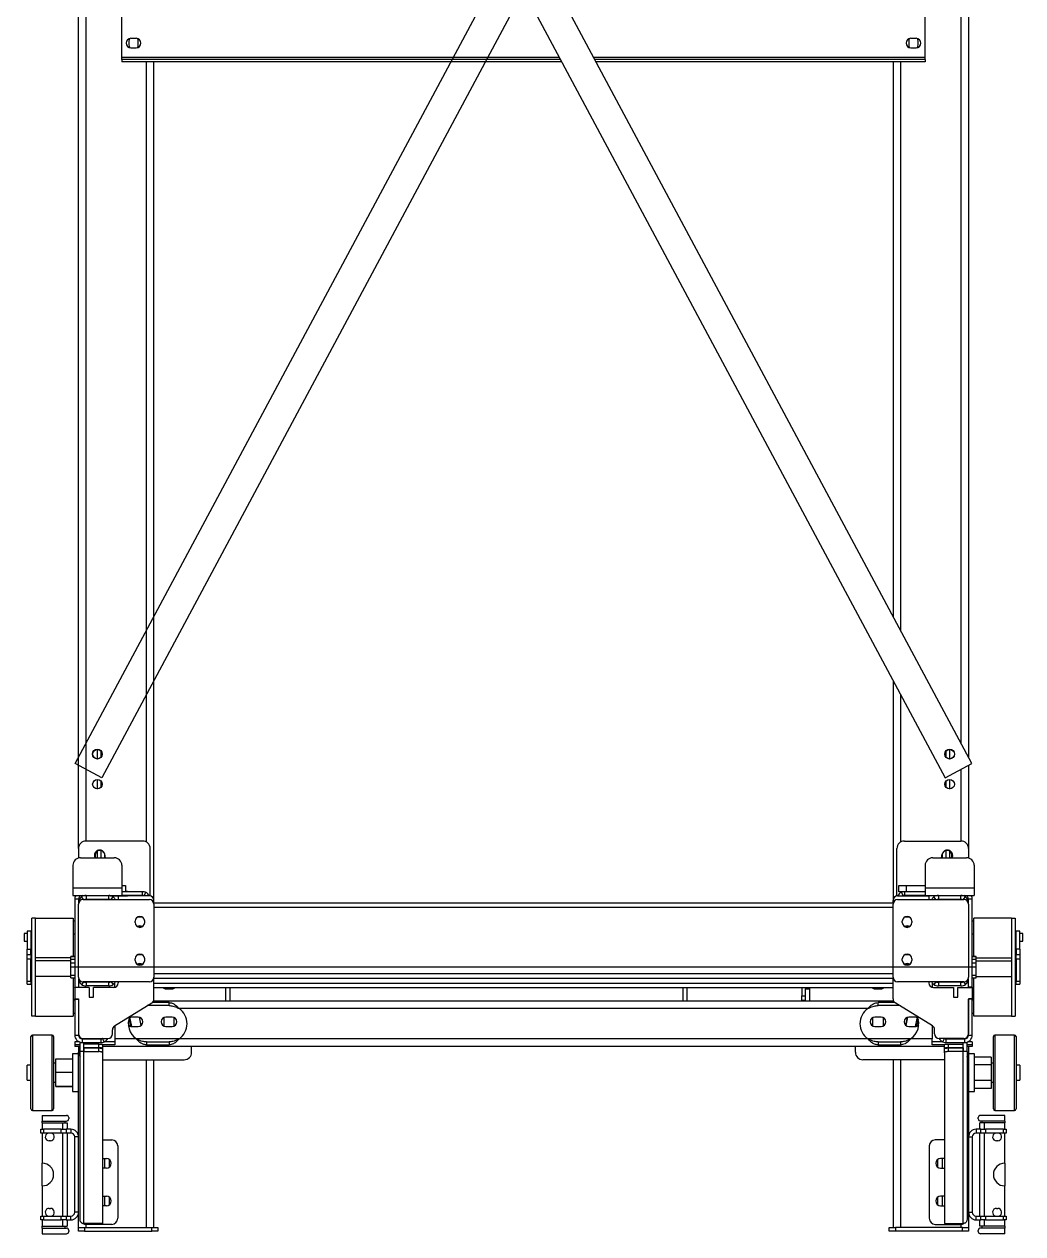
# Model space of a CAD drawing. Header units: millimetres. Extents: x 936 to 2299, y 1600 to 4818.
# Drawn here: x 936 to 2260, y 1600 to 3203 of the extents above; entities that cross this region are included whole.
import ezdxf

# ---------------------------------------------------------------- set-up
doc = ezdxf.new("R2010")
doc.units = ezdxf.units.MM

msp = doc.modelspace()

# ---------------------------------------------------------------- linework, layer by layer
at = {"color": 7, "linetype": 'Continuous', "lineweight": 25}
for p, q in [((1008.4, 2110.5), (1008.4, 4328.1)), ((2188.4, 4327.5), (2188.4, 2231.3)), ((1004, 2223.1), (2090, 4250.5)), ((2192.8, 2223.1), (1106.8, 4250.5)), ((2125.2, 4231.6), (1039.2, 2204.2)), ((1071.5, 4231.6), (2157.6, 2204.2)), ((1065.9, 3159.3), (1065.9, 3247.3)), ((2130.9, 3159.3), (2130.9, 3247.3)), ((1075.1, 3180.8), (1075.1, 3175.8)), ((1084.9, 3184.5), (1077.9, 3184.5)), ((1087.6, 3175.8), (1087.6, 3180.8)), ((2109.1, 3180.8), (2109.1, 3175.8)), ((2118.9, 3184.5), (2111.9, 3184.5)), ((2121.6, 3175.8), (2121.6, 3180.8)), ((1065.9, 3156.3), (1065.9, 3159.3)), ((1077.9, 3172), (1084.9, 3172)), ((2111.9, 3172), (2118.9, 3172)), ((2130.9, 3156.3), (2130.9, 3159.3)), ((1065.9, 3156.3), (1065.9, 3153.3)), ((1647.6, 3156.3), (1065.9, 3156.3)), ((1649.2, 3153.3), (1065.9, 3153.3)), ((1108.4, 2041.8), (1108.4, 3153.3)), ((2130.9, 3156.3), (1692.9, 3156.3)), ((2130.9, 3153.3), (1694.5, 3153.3)), ((2088.4, 3153.3), (2088.4, 2418)), ((2130.9, 3156.3), (2130.9, 3153.3)), ((2088.4, 2333.3), (2088.4, 2041.8)), ((1038.4, 2231.9), (1038.4, 2239.4)), ((2158.4, 2239.4), (2158.4, 2231.9)), ((1039.2, 2204.2), (1004, 2223.1)), ((2157.6, 2204.2), (2192.8, 2223.1)), ((2188.4, 2220.7), (2188.4, 2110.5)), ((1038.4, 2191.9), (1038.4, 2199.4)), ((2158.4, 2199.4), (2158.4, 2191.9)), ((1093.4, 2120.5), (1018.4, 2120.5)), ((2103.4, 2120.5), (2178.4, 2120.5)), ((1008.4, 2110.5), (1008.4, 2098)), ((1038.4, 2098.3), (1038.4, 2107.9)), ((1044.2, 2098.3), (1043.2, 2103)), ((1044.2, 2098.3), (1043.3, 2102.9)), ((1043.4, 2098.3), (1043.4, 2102.3)), ((1103.4, 2047.7), (1103.4, 2110.5)), ((2093.4, 2047.7), (2093.4, 2110.5)), ((2152.5, 2098.3), (2153.5, 2103)), ((2153.5, 2102.9), (2152.5, 2098.3)), ((2153.4, 2102.3), (2153.4, 2098.3)), ((2158.4, 2107.9), (2158.4, 2098.3)), ((2188.4, 2110.5), (2188.4, 2098)), ((1000.9, 2088.3), (1000.9, 2058.3)), ((1010.9, 2098.3), (1055.9, 2098.3)), ((1029.6, 2100.1), (1029.9, 2098.3)), ((1030.5, 2100.2), (1030.9, 2098.3)), ((1065.9, 2088.3), (1065.9, 2058.3)), ((2130.9, 2088.3), (2130.9, 2058.3)), ((2140.9, 2098.3), (2185.9, 2098.3)), ((2165.8, 2098.3), (2166.2, 2100.2)), ((2167.2, 2100.1), (2166.8, 2098.3)), ((2195.9, 2088.3), (2195.9, 2058.3)), ((1000.9, 2058.3), (1065.9, 2058.3)), ((1000.9, 2058.3), (1000.9, 2048.3)), ((1065.9, 2061.3), (1070.9, 2061.3)), ((1065.9, 2058.3), (1065.9, 2048.3)), ((1093.4, 2053.3), (1065.9, 2053.3)), ((1070.9, 2061.3), (1070.9, 2053.3)), ((1073.4, 2053.5), (1070.9, 2053.5)), ((1093.4, 2048.3), (1093.4, 2053.3)), ((2095.9, 2053.3), (2095.9, 2061.3)), ((2095.9, 2061.3), (2105.9, 2061.3)), ((2103.4, 2053.3), (2095.9, 2053.3)), ((2103.4, 2053.3), (2103.4, 2048.3)), ((2130.9, 2053.3), (2103.4, 2053.3)), ((2105.9, 2061.3), (2105.9, 2053.3)), ((2105.9, 2061.3), (2130.9, 2061.3)), ((2130.9, 2058.3), (2195.9, 2058.3)), ((2130.9, 2058.3), (2130.9, 2048.3)), ((2195.9, 2058.3), (2195.9, 2048.3)), ((1000.9, 2048.3), (1018.4, 2048.3)), ((1008.4, 2043.3), (1003.4, 2043.3)), ((1003.4, 2043.3), (1003.4, 1926.8)), ((1008.4, 2043.3), (1008.4, 2038.3)), ((1008.4, 1939.8), (1008.4, 2036.8)), ((1015.4, 2042.3), (1012.4, 2046.3)), ((1014.4, 2042.8), (1102.4, 2042.8)), ((1018.4, 2048.3), (1018.4, 2043.3)), ((1018.4, 2048.3), (1048.4, 2048.3)), ((1018.4, 2043.3), (1048.4, 2043.3)), ((1048.4, 2048.3), (1065.9, 2048.3)), ((1048.4, 2043.3), (1048.4, 2048.3)), ((1050.6, 2048), (1073.4, 2048)), ((1051.4, 2042.3), (1054.4, 2046.3)), ((1060.9, 2047.8), (1060.9, 2042.8)), ((1102.4, 2047.8), (1060.9, 2047.8)), ((1093.4, 2048.3), (1065.9, 2048.3)), ((1097.4, 2052.5), (1095.4, 2047.9)), ((1095.4, 2047.9), (1095.6, 2047.8)), ((2088.6, 2038.3), (1108.2, 2038.3)), ((1108.4, 2038.3), (1108.4, 2041.8)), ((1108.4, 2036.8), (1108.4, 1939.8)), ((2088.4, 2038.3), (2088.4, 2041.8)), ((2088.4, 1939.8), (2088.4, 2036.8)), ((2094.4, 2047.8), (2135.9, 2047.8)), ((2094.4, 2042.8), (2182.4, 2042.8)), ((2099.4, 2052.5), (2101.4, 2047.9)), ((2101.2, 2047.8), (2101.4, 2047.9)), ((2130.9, 2048.3), (2103.4, 2048.3)), ((2146.2, 2048), (2123.4, 2048)), ((2130.9, 2048.3), (2148.4, 2048.3)), ((2135.9, 2047.8), (2135.9, 2042.8)), ((2145.4, 2042.3), (2142.4, 2046.3)), ((2148.4, 2048.3), (2148.4, 2043.3)), ((2148.4, 2048.3), (2178.4, 2048.3)), ((2148.4, 2043.3), (2178.4, 2043.3)), ((2178.4, 2048.3), (2195.9, 2048.3)), ((2178.4, 2043.3), (2178.4, 2048.3)), ((2181.4, 2042.3), (2184.4, 2046.3)), ((2193.4, 2043.3), (2188.4, 2043.3)), ((2188.4, 2038.3), (2188.4, 2043.3)), ((2188.4, 2036.8), (2188.4, 1939.8)), ((2193.4, 1926.8), (2193.4, 2043.3)), ((951.4, 2018.3), (946.4, 2018.3)), ((946.4, 1888.3), (946.4, 2018.3)), ((951.4, 1888.3), (951.4, 2018.3)), ((951.4, 2018.3), (1001.4, 2018.3)), ((1001.4, 2018.3), (1001.4, 1967.3)), ((1003.4, 2014.3), (1001.4, 2014.3)), ((1083.6, 2012.3), (1083.6, 2014.3)), ((1093.3, 2019.5), (1086.5, 2019.5)), ((1086.5, 2007), (1093.3, 2007)), ((1096.1, 2014.3), (1096.1, 2012.3)), ((2100.6, 2012.3), (2100.6, 2014.3)), ((2110.3, 2019.5), (2103.5, 2019.5)), ((2103.5, 2007), (2110.3, 2007)), ((2113.1, 2014.3), (2113.1, 2012.3)), ((2195.4, 2014.3), (2193.4, 2014.3)), ((2195.4, 1967.3), (2195.4, 2018.3)), ((2245.4, 2018.3), (2195.4, 2018.3)), ((2245.4, 2018.3), (2245.4, 1888.3)), ((2245.4, 2018.3), (2250.4, 2018.3)), ((2250.4, 2018.3), (2250.4, 1888.3)), ((940.4, 1997.7), (936.4, 1997.7)), ((936.4, 1997.7), (936.4, 1987.7)), ((945.4, 2001.1), (940.4, 2001.1)), ((940.4, 2001), (940.4, 2001.1)), ((945.4, 2001), (940.4, 2001)), ((940.4, 2001), (940.4, 1976.9)), ((945.4, 2001.1), (945.4, 2001)), ((945.4, 2001), (945.4, 1976.9)), ((946.4, 1996.7), (945.4, 1996.7)), ((945.4, 1988.7), (946.4, 1988.7)), ((1001.4, 1997.3), (1003.4, 1997.3)), ((2193.4, 1997.3), (2195.4, 1997.3)), ((2251.4, 1996.7), (2250.4, 1996.7)), ((2250.4, 1988.7), (2251.4, 1988.7)), ((2256.4, 2001.1), (2251.4, 2001.1)), ((2251.4, 2001), (2251.4, 2001.1)), ((2256.4, 2001), (2251.4, 2001)), ((2251.4, 1976.9), (2251.4, 2001)), ((2256.4, 2001.1), (2256.4, 2001)), ((2256.4, 1976.9), (2256.4, 2001)), ((2260.4, 1997.7), (2256.4, 1997.7)), ((2260.4, 1987.7), (2260.4, 1997.7)), ((936.4, 1987.7), (940.4, 1987.7)), ((940.4, 1976.9), (945.4, 1976.9)), ((940.4, 1969.9), (940.4, 1976.9)), ((945.4, 1969.9), (945.4, 1976.9)), ((2256.4, 1976.9), (2251.4, 1976.9)), ((2251.4, 1976.9), (2251.4, 1969.9)), ((2256.4, 1987.7), (2260.4, 1987.7)), ((2256.4, 1976.9), (2256.4, 1969.9)), ((940.4, 1964), (940.4, 1969.9)), ((940.4, 1969.9), (945.4, 1969.9)), ((945.4, 1964), (940.4, 1964)), ((940.4, 1934.6), (940.4, 1964)), ((945.4, 1969.9), (945.4, 1964)), ((946.4, 1968.3), (945.4, 1968.3)), ((945.4, 1934.6), (945.4, 1964)), ((998.4, 1965.8), (951.4, 1965.8)), ((998.4, 1961.6), (951.4, 1961.6)), ((1003.4, 1967.3), (998.4, 1967.3)), ((998.4, 1967.2), (998.4, 1967.3)), ((998.4, 1963.8), (998.4, 1967.2)), ((998.4, 1959.1), (998.4, 1963.8)), ((998.4, 1942.5), (998.4, 1959.1)), ((1083.6, 1962.3), (1083.6, 1964.3)), ((1093.3, 1969.5), (1086.5, 1969.5)), ((1086.5, 1957), (1093.3, 1957)), ((1096.1, 1964.3), (1096.1, 1962.3)), ((2100.6, 1962.3), (2100.6, 1964.3)), ((2110.3, 1969.5), (2103.5, 1969.5)), ((2103.5, 1957), (2110.3, 1957)), ((2113.1, 1964.3), (2113.1, 1962.3)), ((2198.4, 1967.3), (2193.4, 1967.3)), ((2198.4, 1967.2), (2198.4, 1967.3)), ((2198.4, 1963.8), (2198.4, 1967.2)), ((2198.4, 1965.8), (2245.4, 1965.8)), ((2198.4, 1959.1), (2198.4, 1963.8)), ((2198.4, 1961.6), (2245.4, 1961.6)), ((2198.4, 1942.5), (2198.4, 1959.1)), ((2251.4, 1968.3), (2250.4, 1968.3)), ((2251.4, 1969.9), (2256.4, 1969.9)), ((2251.4, 1964), (2251.4, 1969.9)), ((2256.4, 1964), (2251.4, 1964)), ((2251.4, 1964), (2251.4, 1934.6)), ((2256.4, 1969.9), (2256.4, 1964)), ((2256.4, 1964), (2256.4, 1934.6)), ((998.4, 1940.8), (951.4, 1940.8)), ((998.4, 1939.3), (998.4, 1942.5)), ((2198.4, 1939.3), (2198.4, 1942.5)), ((2198.4, 1940.8), (2245.4, 1940.8)), ((940.4, 1934.6), (945.4, 1934.6)), ((940.4, 1930.6), (940.4, 1934.6)), ((940.4, 1930.6), (945.4, 1930.6)), ((945.4, 1938.3), (946.4, 1938.3)), ((945.4, 1934.6), (945.4, 1930.6)), ((998.4, 1939.3), (1003.4, 1939.3)), ((1001.4, 1939.3), (1001.4, 1888.3)), ((1003.4, 1926.8), (1008.4, 1926.8)), ((1003.4, 1926.3), (1003.4, 1926.8)), ((1003.4, 1926.3), (1003.4, 1911.3)), ((1022.4, 1926.3), (1003.4, 1926.3)), ((1008.4, 1938.3), (1008.4, 1926.8)), ((1008.4, 1926.3), (1008.4, 1926.8)), ((1015.4, 1934.3), (1012.4, 1930.3)), ((1102.4, 1933.8), (1014.4, 1933.8)), ((1018.4, 1933.3), (1018.4, 1928.3)), ((1048.4, 1933.3), (1018.4, 1933.3)), ((1048.4, 1928.3), (1018.4, 1928.3)), ((1022.4, 1926.3), (1022.4, 1913.3)), ((1028.4, 1913.3), (1028.4, 1926.3)), ((1054.9, 1926.3), (1028.4, 1926.3)), ((1048.4, 1928.3), (1048.4, 1933.3)), ((1051.4, 1934.3), (1054.4, 1930.3)), ((1056.4, 1926.5), (1056.4, 1932.3)), ((1060.9, 1933.8), (1060.9, 1932.3)), ((2088.6, 1938.3), (1108.2, 1938.3)), ((1108.4, 1911.1), (1108.4, 1938.3)), ((2088.4, 1925.8), (1108.4, 1925.8)), ((1121.4, 1925.8), (1121.4, 1925.3)), ((1124.4, 1924.5), (1132.4, 1924.5)), ((1135.4, 1925.3), (1135.4, 1925.8)), ((1203.4, 1925.8), (1203.4, 1908.3)), ((1209.4, 1908.3), (1209.4, 1925.8)), ((1810, 1908.3), (1810, 1925.8)), ((1815, 1925.8), (1815, 1908.3)), ((1967.4, 1925.8), (1967.4, 1915.2)), ((1972.4, 1925.8), (1972.4, 1924.7)), ((1972.4, 1924.7), (1977.4, 1924.7)), ((1972.4, 1908.3), (1972.4, 1924.7)), ((1977.4, 1925.8), (1977.4, 1924.7)), ((1977.4, 1924.7), (1977.4, 1908.3)), ((2061.4, 1925.3), (2061.4, 1925.8)), ((2064.4, 1924.5), (2072.4, 1924.5)), ((2075.4, 1925.8), (2075.4, 1925.3)), ((2088.4, 1911.1), (2088.4, 1938.3)), ((2182.4, 1933.8), (2094.4, 1933.8)), ((2135.9, 1933.8), (2135.9, 1932.3)), ((2140.4, 1932.3), (2140.4, 1926.5)), ((2141.9, 1926.3), (2168.4, 1926.3)), ((2145.4, 1934.3), (2142.4, 1930.3)), ((2148.4, 1933.3), (2148.4, 1928.3)), ((2178.4, 1933.3), (2148.4, 1933.3)), ((2178.4, 1928.3), (2148.4, 1928.3)), ((2168.4, 1926.3), (2168.4, 1913.3)), ((2174.4, 1913.3), (2174.4, 1926.3)), ((2174.4, 1926.3), (2193.4, 1926.3)), ((2178.4, 1928.3), (2178.4, 1933.3)), ((2181.4, 1934.3), (2184.4, 1930.3)), ((2188.4, 1926.8), (2188.4, 1938.3)), ((2193.4, 1926.8), (2188.4, 1926.8)), ((2188.4, 1926.8), (2188.4, 1926.3)), ((2193.4, 1939.3), (2198.4, 1939.3)), ((2193.4, 1926.8), (2193.4, 1926.3)), ((2193.4, 1926.3), (2193.4, 1911.3)), ((2195.4, 1888.3), (2195.4, 1939.3)), ((2250.4, 1938.3), (2251.4, 1938.3)), ((2251.4, 1934.6), (2256.4, 1934.6)), ((2251.4, 1930.6), (2251.4, 1934.6)), ((2251.4, 1930.6), (2256.4, 1930.6)), ((2256.4, 1934.6), (2256.4, 1930.6)), ((1003.4, 1909.3), (1001.4, 1909.3)), ((1003.4, 1910.8), (1003.4, 1911.3)), ((1003.4, 1911.3), (1008.4, 1911.3)), ((1003.4, 1910.8), (1008.4, 1910.8)), ((1003.4, 1910.8), (1003.4, 1863.3)), ((1008.4, 1911.3), (1008.4, 1910.8)), ((1008.4, 1910.8), (1008.4, 1863.3)), ((1022.4, 1913.3), (1028.4, 1913.3)), ((2089.1, 1908.3), (1107.7, 1908.3)), ((1967.4, 1915.2), (1972.4, 1915.2)), ((1967.4, 1909.6), (1967.4, 1915.2)), ((1967.4, 1909.6), (1972.4, 1909.6)), ((1967.4, 1909.6), (1967.4, 1908.3)), ((2168.4, 1913.3), (2174.4, 1913.3)), ((2193.4, 1911.3), (2188.4, 1911.3)), ((2188.4, 1911.3), (2188.4, 1864.8)), ((2193.4, 1910.8), (2188.4, 1910.8)), ((2188.4, 1863.3), (2188.4, 1910.8)), ((2193.4, 1911.3), (2193.4, 1910.8)), ((2193.4, 1863.3), (2193.4, 1910.8)), ((2195.4, 1909.3), (2193.4, 1909.3)), ((1001.4, 1892.3), (1003.4, 1892.3)), ((1056.2, 1875.5), (1105.5, 1906)), ((1128.4, 1902.3), (1099.5, 1902.3)), ((1128.4, 1906.3), (1105.9, 1906.3)), ((1128.4, 1902.3), (1128.4, 1906.3)), ((2055.1, 1898.3), (1141.7, 1898.3)), ((2090.8, 1906.3), (2068.4, 1906.3)), ((2068.4, 1902.3), (2068.4, 1906.3)), ((2097.3, 1902.3), (2068.4, 1902.3)), ((2140.5, 1875.5), (2091.2, 1906)), ((2193.4, 1892.3), (2195.4, 1892.3)), ((951.4, 1888.3), (946.4, 1888.3)), ((951.4, 1888.3), (1001.4, 1888.3)), ((1075.3, 1884.8), (1077.4, 1874.9)), ((1076.1, 1886.1), (1076.3, 1885)), ((1076.3, 1885), (1078.5, 1874.6)), ((1087.4, 1887), (1079.4, 1887)), ((1091.5, 1876.1), (1089.2, 1886.8)), ((1091.5, 1876.1), (1089.2, 1886.8)), ((1121.4, 1886.3), (1121.4, 1875.3)), ((1132.4, 1887), (1124.4, 1887)), ((1135.4, 1875.3), (1135.4, 1886.3)), ((2061.4, 1875.3), (2061.4, 1886.3)), ((2072.4, 1887), (2064.4, 1887)), ((2075.4, 1886.3), (2075.4, 1875.3)), ((2105.3, 1876.1), (2107.6, 1886.8)), ((2107.6, 1886.8), (2105.3, 1876.1)), ((2117.4, 1887), (2109.4, 1887)), ((2118.3, 1874.6), (2120.5, 1885)), ((2121.5, 1884.8), (2119.3, 1874.9)), ((2120.5, 1885), (2120.6, 1886.1)), ((2245.4, 1888.3), (2195.4, 1888.3)), ((2245.4, 1888.3), (2250.4, 1888.3)), ((945.4, 1765.3), (945.4, 1861.3)), ((973.4, 1863.3), (947.4, 1863.3)), ((975.4, 1861.3), (975.4, 1765.3)), ((1003.4, 1863.3), (1008.4, 1863.3)), ((1010.4, 1859.3), (1010.4, 1860.3)), ((1053.4, 1864.8), (1053.4, 1870.4)), ((1056.4, 1875.6), (1056.4, 1858.3)), ((1079.4, 1874.5), (1087.4, 1874.5)), ((1124.4, 1874.5), (1132.4, 1874.5)), ((2064.4, 1874.5), (2072.4, 1874.5)), ((2109.4, 1874.5), (2117.4, 1874.5)), ((2140.4, 1875.6), (2140.4, 1858.3)), ((2143.4, 1864.8), (2143.4, 1870.4)), ((2186.4, 1859.3), (2186.4, 1860.3)), ((2188.4, 1863.3), (2193.4, 1863.3)), ((2221.4, 1765.3), (2221.4, 1861.3)), ((2249.4, 1863.3), (2223.4, 1863.3)), ((2251.4, 1861.3), (2251.4, 1765.3)), ((1003.4, 1854.3), (1003.4, 1850.3)), ((1009, 1854.3), (1003.4, 1854.3)), ((1003.4, 1850.3), (1003.4, 1848.3)), ((1010.4, 1850.3), (1003.4, 1850.3)), ((1010.4, 1848.3), (1003.4, 1848.3)), ((1008.4, 1854.6), (1008.4, 1854.3)), ((1008.4, 1848.3), (1008.4, 1840.5)), ((1010.4, 1841.3), (1010.4, 1853.7)), ((1013.4, 1858.3), (1013.4, 1853.3)), ((1013.4, 1858.3), (1038.4, 1858.3)), ((1013.4, 1853.3), (1038.4, 1853.3)), ((1014.4, 1858.8), (1047.4, 1858.8)), ((1015.4, 1858.3), (1015.4, 1858.8)), ((1015.4, 1841.3), (1015.4, 1853.3)), ((1015.5, 1846.4), (1015.5, 1851.3)), ((1035.4, 1851.3), (1015.5, 1851.3)), ((1035.4, 1846.4), (1015.5, 1846.4)), ((1015.5, 1846.1), (1015.5, 1841.3)), ((1015.5, 1846.1), (1035.4, 1846.1)), ((1035.4, 1846.4), (1035.4, 1851.3)), ((1035.4, 1841.3), (1035.4, 1846.1)), ((1038.4, 1853.3), (1038.4, 1858.3)), ((1040.6, 1858.8), (1040.4, 1858.7)), ((1042.4, 1854.1), (1040.4, 1858.7)), ((1056.4, 1850.3), (1040.4, 1850.3)), ((1040.4, 1850.2), (1040.4, 1845.3)), ((2156.4, 1848.3), (1040.4, 1848.3)), ((1040.4, 1844.7), (1040.4, 1845.3)), ((1040.4, 1844.7), (1040.4, 1839.9)), ((1056.4, 1854.3), (1042.7, 1854.3)), ((1056.4, 1858.3), (1056.4, 1850.3)), ((1085.1, 1858.3), (1056.4, 1858.3)), ((1098.4, 1854.3), (1098.4, 1850.3)), ((1098.4, 1854.3), (1128.4, 1854.3)), ((1098.4, 1850.3), (1128.4, 1850.3)), ((1128.4, 1854.3), (1128.4, 1850.3)), ((2055.1, 1858.3), (1141.7, 1858.3)), ((1158.4, 1840.5), (1158.4, 1848.3)), ((2038.4, 1840.5), (2038.4, 1848.3)), ((2068.4, 1854.3), (2068.4, 1850.3)), ((2068.4, 1854.3), (2098.4, 1854.3)), ((2068.4, 1850.3), (2098.4, 1850.3)), ((2098.4, 1854.3), (2098.4, 1850.3)), ((2140.4, 1858.3), (2111.7, 1858.3)), ((2140.4, 1850.3), (2140.4, 1858.3)), ((2154, 1854.3), (2140.4, 1854.3)), ((2156.4, 1850.3), (2140.4, 1850.3)), ((2182.4, 1858.8), (2149.4, 1858.8)), ((2154.4, 1854.1), (2156.4, 1858.7)), ((2156.4, 1858.7), (2156.2, 1858.8)), ((2156.4, 1845.3), (2156.4, 1850.2)), ((2156.4, 1844.7), (2156.4, 1845.3)), ((2156.4, 1839.9), (2156.4, 1844.7)), ((2158.4, 1858.3), (2158.4, 1853.3)), ((2158.4, 1858.3), (2183.4, 1858.3)), ((2158.4, 1853.3), (2183.4, 1853.3)), ((2161.4, 1851.3), (2161.4, 1846.4)), ((2161.4, 1851.3), (2181.3, 1851.3)), ((2161.4, 1846.4), (2181.3, 1846.4)), ((2161.4, 1846.1), (2161.4, 1841.3)), ((2181.3, 1846.1), (2161.4, 1846.1)), ((2181.3, 1846.4), (2181.3, 1851.3)), ((2181.3, 1846.1), (2181.3, 1841.3)), ((2181.4, 1858.3), (2181.4, 1858.8)), ((2181.4, 1841.3), (2181.4, 1853.3)), ((2183.4, 1853.3), (2183.4, 1858.3)), ((2186.4, 1841.3), (2186.4, 1853.7)), ((2193.4, 1850.3), (2186.4, 1850.3)), ((2193.4, 1848.3), (2186.4, 1848.3)), ((2193.4, 1854.3), (2187.7, 1854.3)), ((2188.4, 1854.6), (2188.4, 1854.3)), ((2188.4, 1848.3), (2188.4, 1840.5)), ((2193.4, 1854.3), (2193.4, 1850.3)), ((2193.4, 1850.3), (2193.4, 1848.3)), ((978.4, 1831.7), (1000.4, 1831.7)), ((978.4, 1814.2), (978.4, 1831.7)), ((1008.4, 1838.3), (1000.4, 1838.3)), ((1000.4, 1838.3), (1000.4, 1788.3)), ((1008.4, 1608.3), (1008.4, 1840.5)), ((1015.4, 1841.3), (1010.4, 1841.3)), ((1010.4, 1618.6), (1010.4, 1841.3)), ((1015.5, 1613.3), (1015.5, 1841.3)), ((1015.5, 1841.3), (1035.4, 1841.3)), ((1040.4, 1839.9), (1040.4, 1613.3)), ((1040.4, 1830.5), (1148.4, 1830.5)), ((1108.4, 1608.3), (1108.4, 1830.5)), ((2156.4, 1830.5), (2048.4, 1830.5)), ((2088.4, 1830.5), (2088.4, 1608.3)), ((2156.4, 1839.9), (2156.4, 1613.3)), ((2181.3, 1841.3), (2161.4, 1841.3)), ((2181.3, 1613.3), (2181.3, 1841.3)), ((2186.4, 1841.3), (2181.4, 1841.3)), ((2186.4, 1841.3), (2186.4, 1618.6)), ((2188.4, 1840.5), (2188.4, 1608.3)), ((2196.4, 1838.3), (2188.4, 1838.3)), ((2196.4, 1788.3), (2196.4, 1838.3)), ((2218.4, 1834.1), (2196.4, 1834.1)), ((2218.4, 1834.1), (2218.4, 1823.7)), ((945.4, 1823.3), (940.4, 1823.3)), ((940.4, 1813.7), (940.4, 1823.3)), ((940.4, 1803.3), (940.4, 1813.7)), ((978.4, 1825.8), (975.4, 1825.8)), ((978.4, 1795.7), (978.4, 1814.2)), ((978.4, 1814.2), (1000.4, 1814.2)), ((2218.4, 1823.7), (2196.4, 1823.7)), ((2221.4, 1825.8), (2218.4, 1825.8)), ((2218.4, 1823.7), (2218.4, 1802.9)), ((2256.4, 1823.3), (2251.4, 1823.3)), ((2256.4, 1823.3), (2256.4, 1803.3)), ((940.4, 1803.3), (945.4, 1803.3)), ((975.4, 1800.8), (978.4, 1800.8)), ((2218.4, 1802.9), (2196.4, 1802.9)), ((2218.4, 1802.9), (2218.4, 1792.5)), ((2218.4, 1800.8), (2221.4, 1800.8)), ((2251.4, 1803.3), (2256.4, 1803.3)), ((978.4, 1795.7), (1000.4, 1795.7)), ((978.4, 1794.9), (978.4, 1795.7)), ((978.4, 1794.9), (1000.4, 1794.9)), ((1000.4, 1788.3), (1008.4, 1788.3)), ((2188.4, 1788.3), (2196.4, 1788.3)), ((2218.4, 1792.5), (2196.4, 1792.5)), ((947.4, 1763.3), (973.4, 1763.3)), ((960.4, 1756.8), (960.4, 1749.3)), ((960.4, 1756.8), (992.4, 1756.8)), ((960.4, 1749.3), (992.4, 1749.3)), ((960.4, 1746.8), (960.4, 1749.3)), ((990.4, 1749.3), (990.4, 1746.8)), ((995.4, 1753.8), (995.4, 1752.3)), ((2201.4, 1752.3), (2201.4, 1753.8)), ((2236.4, 1756.8), (2204.4, 1756.8)), ((2236.4, 1749.3), (2204.4, 1749.3)), ((2206.4, 1746.8), (2206.4, 1749.3)), ((2223.4, 1763.3), (2249.4, 1763.3)), ((2236.4, 1749.3), (2236.4, 1756.8)), ((2236.4, 1749.3), (2236.4, 1746.8)), ((958.4, 1733.3), (958.4, 1738.3)), ((958.4, 1738.3), (962.1, 1738.3)), ((962.1, 1733.3), (958.4, 1733.3)), ((960.4, 1746.8), (987.4, 1746.8)), ((960.4, 1746.8), (960.4, 1738.3)), ((960.4, 1733.3), (960.4, 1693.3)), ((962.1, 1738.3), (962.1, 1733.3)), ((985.6, 1738.3), (962.1, 1738.3)), ((985.6, 1733.3), (962.1, 1733.3)), ((985.6, 1733.3), (985.6, 1738.3)), ((985.6, 1738.3), (991.9, 1738.3)), ((991.9, 1733.3), (985.6, 1733.3)), ((987.4, 1746.8), (993.4, 1746.8)), ((991.9, 1738.3), (991.9, 1733.3)), ((998.4, 1738.3), (991.9, 1738.3)), ((998.4, 1733.3), (991.9, 1733.3)), ((993.4, 1746.8), (993.4, 1738.3)), ((993.4, 1733.3), (993.4, 1623.3)), ((998.4, 1738.3), (998.4, 1733.3)), ((2198.4, 1738.3), (2198.4, 1733.3)), ((2204.8, 1738.3), (2198.4, 1738.3)), ((2204.8, 1733.3), (2198.4, 1733.3)), ((2203.4, 1738.3), (2203.4, 1746.8)), ((2209.4, 1746.8), (2203.4, 1746.8)), ((2203.4, 1623.3), (2203.4, 1733.3)), ((2204.8, 1733.3), (2204.8, 1738.3)), ((2204.8, 1738.3), (2211.1, 1738.3)), ((2211.1, 1733.3), (2204.8, 1733.3)), ((2236.4, 1746.8), (2209.4, 1746.8)), ((2211.1, 1738.3), (2211.1, 1733.3)), ((2234.7, 1738.3), (2211.1, 1738.3)), ((2234.7, 1733.3), (2211.1, 1733.3)), ((2234.7, 1733.3), (2234.7, 1738.3)), ((2234.7, 1738.3), (2238.4, 1738.3)), ((2238.4, 1733.3), (2234.7, 1733.3)), ((2236.4, 1738.3), (2236.4, 1746.8)), ((2236.4, 1693.3), (2236.4, 1733.3)), ((2238.4, 1738.3), (2238.4, 1733.3)), ((971.1, 1723), (969.6, 1723)), ((1008.4, 1728.3), (1003.4, 1728.3)), ((1003.4, 1628.3), (1003.4, 1728.3)), ((1040.4, 1724.3), (1052.4, 1724.3)), ((1060.4, 1716.3), (1060.4, 1620.3)), ((2136.4, 1716.3), (2136.4, 1620.3)), ((2156.4, 1724.3), (2144.4, 1724.3)), ((2188.4, 1728.3), (2193.4, 1728.3)), ((2193.4, 1728.3), (2193.4, 1628.3)), ((2227.1, 1723), (2225.6, 1723)), ((1040.4, 1699.7), (1041.4, 1699.8)), ((1041.4, 1699.8), (1045.4, 1699.8)), ((1043.4, 1686.8), (1043.4, 1699.8)), ((2155.4, 1699.8), (2151.4, 1699.8)), ((2153.4, 1699.8), (2153.4, 1686.8)), ((2156.4, 1699.7), (2155.4, 1699.8)), ((960.4, 1663.3), (960.4, 1693.3)), ((1041.4, 1686.8), (1040.4, 1686.9)), ((1045.4, 1686.8), (1041.4, 1686.8)), ((1049.6, 1697.3), (1049.6, 1698.3)), ((1049.6, 1689.3), (1049.6, 1697.3)), ((1049.6, 1688.3), (1049.6, 1689.3)), ((2147.2, 1698.3), (2147.1, 1697.3)), ((2147.1, 1697.3), (2147.1, 1689.3)), ((2147.1, 1689.3), (2147.2, 1688.3)), ((2151.4, 1686.8), (2155.4, 1686.8)), ((2155.4, 1686.8), (2156.4, 1686.9)), ((2236.4, 1693.3), (2236.4, 1663.3)), ((960.4, 1663.3), (960.4, 1623.3)), ((2236.4, 1623.3), (2236.4, 1663.3)), ((1040.4, 1649.7), (1041.4, 1649.8)), ((1041.4, 1636.8), (1040.4, 1636.9)), ((1041.4, 1649.8), (1045.4, 1649.8)), ((1045.4, 1636.8), (1041.4, 1636.8)), ((1043.4, 1636.8), (1043.4, 1649.8)), ((1049.6, 1647.3), (1049.6, 1648.3)), ((1049.6, 1639.3), (1049.6, 1647.3)), ((1049.6, 1638.3), (1049.6, 1639.3)), ((2147.2, 1648.3), (2147.1, 1647.3)), ((2147.1, 1647.3), (2147.1, 1639.3)), ((2147.1, 1639.3), (2147.2, 1638.3)), ((2155.4, 1649.8), (2151.4, 1649.8)), ((2151.4, 1636.8), (2155.4, 1636.8)), ((2153.4, 1649.8), (2153.4, 1636.8)), ((2156.4, 1649.7), (2155.4, 1649.8)), ((2155.4, 1636.8), (2156.4, 1636.9)), ((958.4, 1618.3), (958.4, 1623.3)), ((958.4, 1623.3), (962.1, 1623.3)), ((962.1, 1623.3), (962.1, 1618.3)), ((962.1, 1623.3), (985.6, 1623.3)), ((969.6, 1633.5), (971.1, 1633.5)), ((985.6, 1618.3), (985.6, 1623.3)), ((985.6, 1623.3), (991.9, 1623.3)), ((991.9, 1623.3), (991.9, 1618.3)), ((991.9, 1623.3), (998.4, 1623.3)), ((998.4, 1618.3), (998.4, 1623.3)), ((1008.4, 1628.3), (1003.4, 1628.3)), ((2188.4, 1628.3), (2193.4, 1628.3)), ((2198.4, 1618.3), (2198.4, 1623.3)), ((2198.4, 1623.3), (2204.8, 1623.3)), ((2204.8, 1618.3), (2204.8, 1623.3)), ((2204.8, 1623.3), (2211.1, 1623.3)), ((2211.1, 1623.3), (2211.1, 1618.3)), ((2211.1, 1623.3), (2234.7, 1623.3)), ((2225.6, 1633.5), (2227.1, 1633.5)), ((2234.7, 1618.3), (2234.7, 1623.3)), ((2234.7, 1623.3), (2238.4, 1623.3)), ((2238.4, 1623.3), (2238.4, 1618.3)), ((962.1, 1618.3), (958.4, 1618.3)), ((960.4, 1618.3), (960.4, 1609.8)), ((960.4, 1607.3), (960.4, 1609.8)), ((960.4, 1609.8), (987.4, 1609.8)), ((960.4, 1607.3), (960.4, 1599.8)), ((960.4, 1607.3), (992.4, 1607.3)), ((962.1, 1618.3), (985.6, 1618.3)), ((991.9, 1618.3), (985.6, 1618.3)), ((987.4, 1609.8), (993.4, 1609.8)), ((990.4, 1609.8), (990.4, 1607.3)), ((991.9, 1618.3), (998.4, 1618.3)), ((993.4, 1618.3), (993.4, 1609.8)), ((995.4, 1604.3), (995.4, 1602.8)), ((1008.4, 1603.3), (1008.4, 1608.3)), ((1008.4, 1608.3), (1016.4, 1608.3)), ((1040.4, 1613.3), (1015.5, 1613.3)), ((1016.4, 1608.3), (1016.4, 1603.3)), ((1016.4, 1608.3), (1105.4, 1608.3)), ((1052.4, 1612.3), (1018.4, 1612.3)), ((1105.4, 1603.3), (1105.4, 1608.3)), ((1105.4, 1608.3), (1113.4, 1608.3)), ((1113.4, 1608.3), (1113.4, 1603.3)), ((2083.4, 1603.3), (2083.4, 1608.3)), ((2083.4, 1608.3), (2091.4, 1608.3)), ((2091.4, 1608.3), (2091.4, 1603.3)), ((2180.4, 1608.3), (2091.4, 1608.3)), ((2144.4, 1612.3), (2178.4, 1612.3)), ((2156.4, 1613.3), (2181.3, 1613.3)), ((2180.4, 1603.3), (2180.4, 1608.3)), ((2180.4, 1608.3), (2188.4, 1608.3)), ((2188.4, 1608.3), (2188.4, 1603.3)), ((2198.4, 1618.3), (2204.8, 1618.3)), ((2201.4, 1602.8), (2201.4, 1604.3)), ((2203.4, 1609.8), (2203.4, 1618.3)), ((2209.4, 1609.8), (2203.4, 1609.8)), ((2236.4, 1607.3), (2204.4, 1607.3)), ((2211.1, 1618.3), (2204.8, 1618.3)), ((2206.4, 1607.3), (2206.4, 1609.8)), ((2236.4, 1609.8), (2209.4, 1609.8)), ((2211.1, 1618.3), (2234.7, 1618.3)), ((2238.4, 1618.3), (2234.7, 1618.3)), ((2236.4, 1609.8), (2236.4, 1618.3)), ((2236.4, 1609.8), (2236.4, 1607.3)), ((2236.4, 1599.8), (2236.4, 1607.3)), ((960.4, 1599.8), (992.4, 1599.8)), ((1016.4, 1603.3), (1008.4, 1603.3)), ((1016.4, 1603.3), (1105.4, 1603.3)), ((1113.4, 1603.3), (1105.4, 1603.3)), ((2091.4, 1603.3), (2083.4, 1603.3)), ((2180.4, 1603.3), (2091.4, 1603.3)), ((2188.4, 1603.3), (2180.4, 1603.3)), ((2236.4, 1599.8), (2204.4, 1599.8))]:
    msp.add_line(p, q, dxfattribs=at)
at = {"color": 8, "linetype": 'Continuous', "lineweight": 25}
for p, q in [((1018.4, 2120.5), (1018.4, 4307.8)), ((2178.4, 4304.5), (2178.4, 2250)), ((1645.9, 3159.3), (1065.9, 3159.3)), ((2130.9, 3159.3), (1691.3, 3159.3)), ((1098.4, 2119.1), (1098.4, 3153.3)), ((2098.4, 3153.3), (2098.4, 2399.4)), ((2098.4, 2314.7), (2098.4, 2119.1)), ((1033.4, 2229.4), (1033.4, 2241.9)), ((2163.4, 2241.9), (2163.4, 2229.4)), ((2178.4, 2215.3), (2178.4, 2120.5)), ((1033.4, 2189.4), (1033.4, 2201.9)), ((2163.4, 2201.9), (2163.4, 2189.4)), ((1033.4, 2098.3), (1033.4, 2107)), ((2163.4, 2107), (2163.4, 2098.3)), ((1008.6, 2038.3), (1008.4, 2038.3)), ((2188.2, 2038.3), (2188.4, 2038.3)), ((2088.4, 2032.3), (1108.4, 2032.3)), ((998.4, 1967.2), (1003.4, 1967.2)), ((998.4, 1963.8), (1003.4, 1963.8)), ((998.4, 1959.1), (1003.4, 1959.1)), ((2193.4, 1967.2), (2198.4, 1967.2)), ((2193.4, 1963.8), (2198.4, 1963.8)), ((2193.4, 1959.1), (2198.4, 1959.1)), ((998.4, 1942.5), (1003.4, 1942.5)), ((2088.4, 1944.3), (1108.4, 1944.3)), ((2193.4, 1942.5), (2198.4, 1942.5)), ((1008.6, 1938.3), (1008.4, 1938.3)), ((2088.4, 1931.8), (1108.4, 1931.8)), ((2188.2, 1938.3), (2188.4, 1938.3)), ((947.4, 1863.3), (947.4, 1763.3)), ((973.4, 1763.3), (973.4, 1863.3)), ((2223.4, 1863.3), (2223.4, 1763.3)), ((2249.4, 1763.3), (2249.4, 1863.3)), ((1015.5, 1846.1), (1015.5, 1846.4)), ((1141.7, 1858.3), (1085.1, 1858.3)), ((2111.7, 1858.3), (2055.1, 1858.3)), ((2181.3, 1846.4), (2181.3, 1846.1)), ((1098.4, 1608.3), (1098.4, 1830.5)), ((2098.4, 1830.5), (2098.4, 1608.3)), ((987.4, 1746.8), (987.4, 1738.3)), ((987.4, 1733.3), (987.4, 1623.3)), ((2209.4, 1738.3), (2209.4, 1746.8)), ((2209.4, 1623.3), (2209.4, 1733.3)), ((987.4, 1618.3), (987.4, 1609.8)), ((1018.4, 1608.3), (1018.4, 1612.3)), ((2178.4, 1612.3), (2178.4, 1608.3)), ((2209.4, 1609.8), (2209.4, 1618.3))]:
    msp.add_line(p, q, dxfattribs=at)
at = {"color": 7, "linetype": 'Continuous'}
msp.add_line((2198.4, 1953.3), (998.4, 1953.3), dxfattribs=at)
at = {"color": 7, "linetype": 'Continuous', "lineweight": 25, "flags": 128}
for points in [[(1074.5, 2053.3), (1074.4, 2053.3), (1073.4, 2053.5)], [(1073.4, 2048), (1074.4, 2048.2), (1074.5, 2048.3)], [(2123.4, 2048), (2122.3, 2048.2), (2122.2, 2048.3)], [(1035.4, 1851.3), (1036.4, 1851.3), (1037.3, 1851.2), (1038.2, 1851.1), (1038.9, 1851), (1039.5, 1850.8), (1040, 1850.6), (1040.3, 1850.4), (1040.4, 1850.2)], [(1040.4, 1845.3), (1040.3, 1845.5), (1040, 1845.7), (1039.5, 1845.9), (1038.9, 1846.1), (1038.2, 1846.2), (1037.3, 1846.3), (1036.4, 1846.4), (1035.4, 1846.4)], [(1035.4, 1846.1), (1036.4, 1846.1), (1037.3, 1846), (1038.2, 1845.9), (1038.9, 1845.7), (1039.5, 1845.5), (1040, 1845.2), (1040.3, 1845), (1040.4, 1844.7)], [(2156.4, 1850.2), (2156.5, 1850.4), (2156.8, 1850.6), (2157.2, 1850.8), (2157.8, 1851), (2158.6, 1851.1), (2159.5, 1851.2), (2160.4, 1851.3), (2161.4, 1851.3)], [(2161.4, 1846.4), (2160.4, 1846.4), (2159.5, 1846.3), (2158.6, 1846.2), (2157.8, 1846.1), (2157.2, 1845.9), (2156.8, 1845.7), (2156.5, 1845.5), (2156.4, 1845.3)], [(2156.4, 1844.7), (2156.5, 1845), (2156.8, 1845.2), (2157.2, 1845.5), (2157.8, 1845.7), (2158.6, 1845.9), (2159.5, 1846), (2160.4, 1846.1), (2161.4, 1846.1)], [(1040.4, 1839.9), (1040.3, 1840.2), (1040, 1840.4), (1039.5, 1840.7), (1038.9, 1840.9), (1038.2, 1841.1), (1037.3, 1841.2), (1036.4, 1841.3), (1035.4, 1841.3)], [(2161.4, 1841.3), (2160.4, 1841.3), (2159.5, 1841.2), (2158.6, 1841.1), (2157.8, 1840.9), (2157.2, 1840.7), (2156.8, 1840.4), (2156.5, 1840.2), (2156.4, 1839.9)]]:
    msp.add_lwpolyline(points, dxfattribs=at)
at = {"color": 7, "linetype": 'Continuous', "lineweight": 25}
for centre, radius in [((1033.4, 2235.7), 6.5), ((1033.4, 2235.7), 6.25), ((1033.4, 2235.7), 6.25), ((2163.4, 2235.7), 6.5), ((2163.4, 2235.7), 6.25), ((1033.4, 2195.7), 6.25), ((2163.4, 2195.7), 6.25)]:
    msp.add_circle(centre, radius, dxfattribs=at)
for centre, radius, start, end in [((1077.9, 3178.3), 6.25, 90, 270), ((1081.4, 3180.8), 6.25, 145.6641, 180), ((1081.4, 3175.8), 6.25, 180, 214.3359), ((1084.9, 3178.3), 6.25, 270, 90), ((1081.4, 3180.8), 6.25, 0, 34.3359), ((1081.4, 3175.8), 6.25, 325.6641, 0), ((2111.9, 3178.3), 6.25, 90, 270), ((2115.4, 3180.8), 6.25, 145.664, 180), ((2115.4, 3175.8), 6.25, 180, 214.336), ((2118.9, 3178.3), 6.25, 270, 90), ((2115.4, 3180.8), 6.25, 0, 34.336), ((2115.4, 3175.8), 6.25, 325.6641, 0), ((1018.4, 2110.5), 10, 90, 180), ((1093.4, 2110.5), 10, 0, 90), ((2103.4, 2110.5), 10, 90, 180), ((2178.4, 2110.5), 10, 0, 90), ((1036.4, 2101.5), 7, 12, 192), ((1036.9, 2101.5), 6.5, 12, 192), ((2160.4, 2101.5), 7, 348, 168), ((2159.9, 2101.5), 6.5, 348, 168), ((1010.9, 2088.3), 10, 90, 180), ((1055.9, 2088.3), 10, 0, 90), ((2140.9, 2088.3), 10, 90, 180), ((2185.9, 2088.3), 10, 0, 90), ((1093.4, 2043.3), 10, 66.4218, 90), ((2103.4, 2043.3), 10, 90, 113.5782), ((1013.4, 2043.3), 10, 150, 180), ((1013.4, 2043.3), 5, 90, 180), ((1018.4, 2038.3), 10, 126.8699, 180), ((1014.4, 2036.8), 6, 90, 180), ((1018.4, 2038.3), 10, 90, 126.8699), ((1018.4, 2038.3), 5, 90, 126.8699), ((1048.4, 2038.3), 10, 53.1301, 90), ((1048.4, 2038.3), 5, 53.1301, 90), ((1048.4, 2038.3), 10, 26.7437, 53.1301), ((1093.4, 2043.3), 5, 66.4218, 90), ((1093.4, 2043.3), 10, 26.7437, 66.4218), ((1102.4, 2041.8), 6, 0, 90), ((1102.4, 2036.8), 6, 0, 90), ((2094.4, 2041.8), 6, 90, 180), ((2094.4, 2036.8), 6, 90, 180), ((2103.4, 2043.3), 10, 113.5782, 153.2563), ((2103.4, 2043.3), 5, 90, 113.5782), ((2148.4, 2038.3), 10, 126.8699, 153.2563), ((2148.4, 2038.3), 10, 90, 126.8699), ((2148.4, 2038.3), 5, 90, 126.8699), ((2178.4, 2038.3), 10, 53.1301, 90), ((2178.4, 2038.3), 5, 53.1301, 90), ((2182.4, 2036.8), 6, 0, 90), ((2183.4, 2043.3), 5, 0, 90), ((2178.4, 2038.3), 10, 0, 53.1301), ((2183.4, 2043.3), 10, 0, 30), ((1089.9, 2014.3), 6.25, 0, 180), ((2106.9, 2014.3), 6.25, 0, 180), ((1089.9, 2012.3), 6.25, 180, 0), ((1089.9, 2001.8), 6.25, 57.1401, 122.8599), ((2106.9, 2012.3), 6.25, 180, 0), ((2106.9, 2001.8), 6.25, 57.1401, 122.8599), ((1089.9, 1964.3), 6.25, 0, 180), ((1089.9, 1962.3), 6.25, 180, 0), ((1089.9, 1951.8), 6.25, 57.1401, 122.8599), ((2106.9, 1964.3), 6.25, 0, 180), ((2106.9, 1962.3), 6.25, 180, 0), ((2106.9, 1951.8), 6.25, 57.1401, 122.8599), ((1014.4, 1939.8), 6, 180, 270), ((1018.4, 1938.3), 10, 180, 233.1301), ((1018.4, 1938.3), 10, 233.1301, 270), ((1018.4, 1938.3), 5, 233.1301, 270), ((1048.4, 1938.3), 5, 270, 306.8699), ((1048.4, 1938.3), 10, 270, 306.8699), ((1048.4, 1938.3), 10, 306.8699, 333.2563), ((1054.9, 1932.3), 6, 270, 0), ((1102.4, 1939.8), 6, 270, 0), ((1124.4, 1930.8), 6.25, 233.1301, 270), ((1132.4, 1930.8), 6.25, 270, 306.8699), ((2064.4, 1930.8), 6.25, 233.1301, 270), ((2072.4, 1930.8), 6.25, 270, 306.8699), ((2094.4, 1939.8), 6, 180, 270), ((2141.9, 1932.3), 6, 180, 270), ((2148.4, 1938.3), 10, 206.7437, 233.1301), ((2148.4, 1938.3), 10, 233.1301, 270), ((2148.4, 1938.3), 5, 233.1301, 270), ((2178.4, 1938.3), 5, 270, 306.8699), ((2178.4, 1938.3), 10, 270, 306.8699), ((2182.4, 1939.8), 6, 270, 0), ((2178.4, 1938.3), 10, 306.8699, 0), ((1102.4, 1911.1), 6, 301.7236, 0), ((2094.4, 1911.1), 6, 180, 238.2764), ((1128.4, 1878.3), 24, 303.5573, 56.4427), ((2068.4, 1878.3), 24, 123.5573, 236.4427), ((1098.4, 1878.3), 24, 155.9899, 236.4427), ((1079.4, 1880.8), 6.25, 217.4019, 270), ((1079.4, 1880.8), 6.25, 90, 127.6064), ((1087.4, 1880.8), 6.25, 270, 90), ((1124.4, 1880.8), 6.25, 90, 270), ((1132.4, 1880.8), 6.25, 270, 90), ((2064.4, 1880.8), 6.25, 90, 270), ((2072.4, 1880.8), 6.25, 270, 90), ((2109.4, 1880.8), 6.25, 90, 270), ((2098.4, 1878.3), 24, 303.5573, 24.0101), ((2117.4, 1880.8), 6.25, 52.3936, 90), ((2117.4, 1880.8), 6.25, 270, 322.5981), ((947.4, 1861.3), 2, 90, 180), ((973.4, 1861.3), 2, 0, 90), ((1013.4, 1863.3), 10, 180, 270), ((1014.4, 1864.8), 6, 180, 270), ((1013.4, 1863.3), 5, 180, 270), ((1047.4, 1864.8), 6, 270, 0), ((1059.4, 1870.4), 6, 121.7236, 180), ((2137.4, 1870.4), 6, 0, 58.2764), ((2149.4, 1864.8), 6, 180, 270), ((2182.4, 1864.8), 6, 270, 0), ((2183.4, 1863.3), 5, 270, 0), ((2183.4, 1863.3), 10, 270, 0), ((2223.4, 1861.3), 2, 90, 180), ((2249.4, 1861.3), 2, 0, 90), ((1015.5, 1846.3), 0.0989, 89.3435, 179.3281), ((1015.5, 1846.2), 0.0981, 181.1614, 271.1161), ((1038.4, 1863.3), 5, 270, 293.5782), ((1038.4, 1863.3), 10, 270, 293.5782), ((1038.4, 1863.3), 10, 293.5782, 333.2563), ((2158.4, 1863.3), 10, 206.7437, 246.4218), ((2158.4, 1863.3), 10, 246.4218, 270), ((2158.4, 1863.3), 5, 246.4218, 270), ((2181.3, 1846.3), 0.0989, 0.6719, 90.6565), ((2181.3, 1846.2), 0.0981, 268.8839, 358.8386), ((1018.4, 1840.5), 10, 180, 216.8699), ((1015.5, 1846.6), 5.31, 268.9204, 270), ((1148.4, 1840.5), 10, 270, 0), ((2048.4, 1840.5), 10, 180, 270), ((2181.3, 1846.6), 5.31, 270, 271.0796), ((2178.4, 1840.5), 10, 323.1301, 0), ((947.4, 1765.3), 2, 180, 270), ((973.4, 1765.3), 2, 270, 0), ((2223.4, 1765.3), 2, 180, 270), ((2249.4, 1765.3), 2, 270, 0), ((992.4, 1753.8), 3, 0, 90), ((992.4, 1752.3), 3, 270, 0), ((2204.4, 1753.8), 3, 90, 180), ((2204.4, 1752.3), 3, 180, 270), ((969.6, 1728.3), 5.25, 107.7191, 270), ((971.1, 1728.3), 5.25, 270, 72.2809), ((998.4, 1728.3), 10, 0, 90), ((998.4, 1728.3), 5, 0, 90), ((2198.4, 1728.3), 10, 90, 180), ((2198.4, 1728.3), 5, 90, 180), ((2225.6, 1728.3), 5.25, 107.7191, 270), ((2227.1, 1728.3), 5.25, 270, 72.2809), ((1052.4, 1716.3), 8, 0, 90), ((2144.4, 1716.3), 8, 90, 180), ((1045.4, 1693.3), 6.5, 270, 90), ((2151.4, 1693.3), 6.5, 90, 270), ((960.4, 1678.3), 15, 270, 90), ((2236.4, 1678.3), 15, 90, 270), ((1045.4, 1643.3), 6.5, 270, 90), ((2151.4, 1643.3), 6.5, 90, 270), ((969.6, 1628.3), 5.25, 90, 252.2809), ((971.1, 1628.3), 5.25, 287.7191, 90), ((998.4, 1628.3), 10, 270, 0), ((998.4, 1628.3), 5, 270, 0), ((1052.4, 1620.3), 8, 270, 0), ((2144.4, 1620.3), 8, 180, 270), ((2198.4, 1628.3), 10, 180, 270), ((2198.4, 1628.3), 5, 180, 270), ((2225.6, 1628.3), 5.25, 90, 252.2809), ((2227.1, 1628.3), 5.25, 287.7191, 90), ((992.4, 1604.3), 3, 0, 90), ((1018.4, 1620.3), 8, 239.5599, 270), ((2178.4, 1620.3), 8, 270, 299.4254), ((2204.4, 1604.3), 3, 90, 180), ((992.4, 1602.8), 3, 270, 0), ((2204.4, 1602.8), 3, 180, 270)]:
    msp.add_arc(centre, radius, start, end, dxfattribs=at)
for points, knots in [([(1128.4, 1906.3), (1129.2, 1906.2), (1130.8, 1906.1), (1132.8, 1905.5), (1134.9, 1904.6), (1137.1, 1903.1), (1139.5, 1901), (1140.9, 1899.2), (1141.7, 1898.3)], [0, 0, 0, 0, 0.153871, 0.279326, 0.405099, 0.595003, 0.784767, 1, 1, 1, 1]), ([(1128.4, 1902.3), (1129.2, 1902.3), (1130.9, 1902.2), (1133.9, 1901.7), (1136.7, 1900.9), (1139.4, 1899.6), (1140.9, 1898.7), (1141.7, 1898.3)], [0, 0, 0, 0, 0.176528, 0.357162, 0.636777, 0.816706, 1, 1, 1, 1]), ([(2055.1, 1898.3), (2055.6, 1898.9), (2056.7, 1900.3), (2058.4, 1902), (2060.4, 1903.6), (2062.7, 1905), (2065.4, 1906.1), (2067.5, 1906.2), (2068.4, 1906.3)], [0, 0, 0, 0, 0.1506, 0.301339, 0.459742, 0.618173, 0.836098, 1, 1, 1, 1]), ([(2055.1, 1898.3), (2055.8, 1898.7), (2057.3, 1899.6), (2060, 1900.8), (2062.8, 1901.7), (2065.8, 1902.2), (2067.5, 1902.3), (2068.4, 1902.3)], [0, 0, 0, 0, 0.176517, 0.356913, 0.638001, 0.817254, 1, 1, 1, 1]), ([(1098.4, 1850.3), (1097.5, 1850.3), (1096, 1850.4), (1093.9, 1851.1), (1091.9, 1852), (1089.7, 1853.5), (1087.3, 1855.6), (1085.9, 1857.4), (1085.1, 1858.3)], [0, 0, 0, 0, 0.153871, 0.279326, 0.405099, 0.595003, 0.784767, 1, 1, 1, 1]), ([(1098.4, 1854.3), (1097.5, 1854.3), (1095.9, 1854.4), (1092.9, 1854.8), (1090.1, 1855.7), (1087.3, 1856.9), (1085.9, 1857.8), (1085.1, 1858.3)], [0, 0, 0, 0, 0.176528, 0.357162, 0.636777, 0.816706, 1, 1, 1, 1]), ([(1141.7, 1858.3), (1141.1, 1857.6), (1140.1, 1856.3), (1138.3, 1854.5), (1136.4, 1853), (1134, 1851.5), (1131.4, 1850.5), (1129.3, 1850.3), (1128.4, 1850.3)], [0, 0, 0, 0, 0.150679, 0.301499, 0.459949, 0.618426, 0.836457, 1, 1, 1, 1]), ([(1141.7, 1858.3), (1140.9, 1857.8), (1139.5, 1857), (1136.8, 1855.7), (1133.9, 1854.9), (1131, 1854.4), (1129.3, 1854.3), (1128.4, 1854.3)], [0, 0, 0, 0, 0.176519, 0.356912, 0.637607, 0.817054, 1, 1, 1, 1]), ([(2068.4, 1850.3), (2067.5, 1850.3), (2066, 1850.4), (2063.9, 1851.1), (2061.9, 1852), (2059.7, 1853.5), (2057.3, 1855.6), (2055.9, 1857.4), (2055.1, 1858.3)], [0, 0, 0, 0, 0.153845, 0.279277, 0.405025, 0.595172, 0.785175, 1, 1, 1, 1]), ([(2068.4, 1854.3), (2067.5, 1854.3), (2065.9, 1854.4), (2062.9, 1854.8), (2060.1, 1855.7), (2057.3, 1856.9), (2055.9, 1857.8), (2055.1, 1858.3)], [0, 0, 0, 0, 0.176528, 0.357154, 0.636559, 0.816596, 1, 1, 1, 1]), ([(2111.7, 1858.3), (2111.1, 1857.6), (2110.1, 1856.3), (2108.3, 1854.5), (2106.4, 1853), (2104, 1851.5), (2101.4, 1850.5), (2099.3, 1850.3), (2098.4, 1850.3)], [0, 0, 0, 0, 0.150679, 0.301499, 0.459949, 0.618426, 0.836457, 1, 1, 1, 1]), ([(2111.7, 1858.3), (2110.9, 1857.8), (2109.5, 1857), (2106.8, 1855.7), (2103.9, 1854.9), (2101, 1854.4), (2099.3, 1854.3), (2098.4, 1854.3)], [0, 0, 0, 0, 0.176519, 0.356912, 0.637607, 0.817054, 1, 1, 1, 1]), ([(1015.5, 1613.3), (1014.9, 1613.4), (1013.7, 1613.5), (1012.2, 1614.5), (1011, 1615.9), (1010.5, 1617.3), (1010.4, 1618.3), (1010.4, 1618.6)], [0, 0, 0, 0, 0.218297, 0.436595, 0.654879, 0.873164, 1, 1, 1, 1]), ([(2186.4, 1618.6), (2186.3, 1618), (2186.2, 1616.8), (2185.3, 1615.2), (2184, 1614), (2182.5, 1613.4), (2181.6, 1613.3), (2181.3, 1613.3)], [0, 0, 0, 0, 0.218297, 0.436595, 0.654879, 0.873164, 1, 1, 1, 1])]:
    msp.add_open_spline(points, degree=3, knots=knots, dxfattribs=at)

doc.saveas('drawing.dxf')
